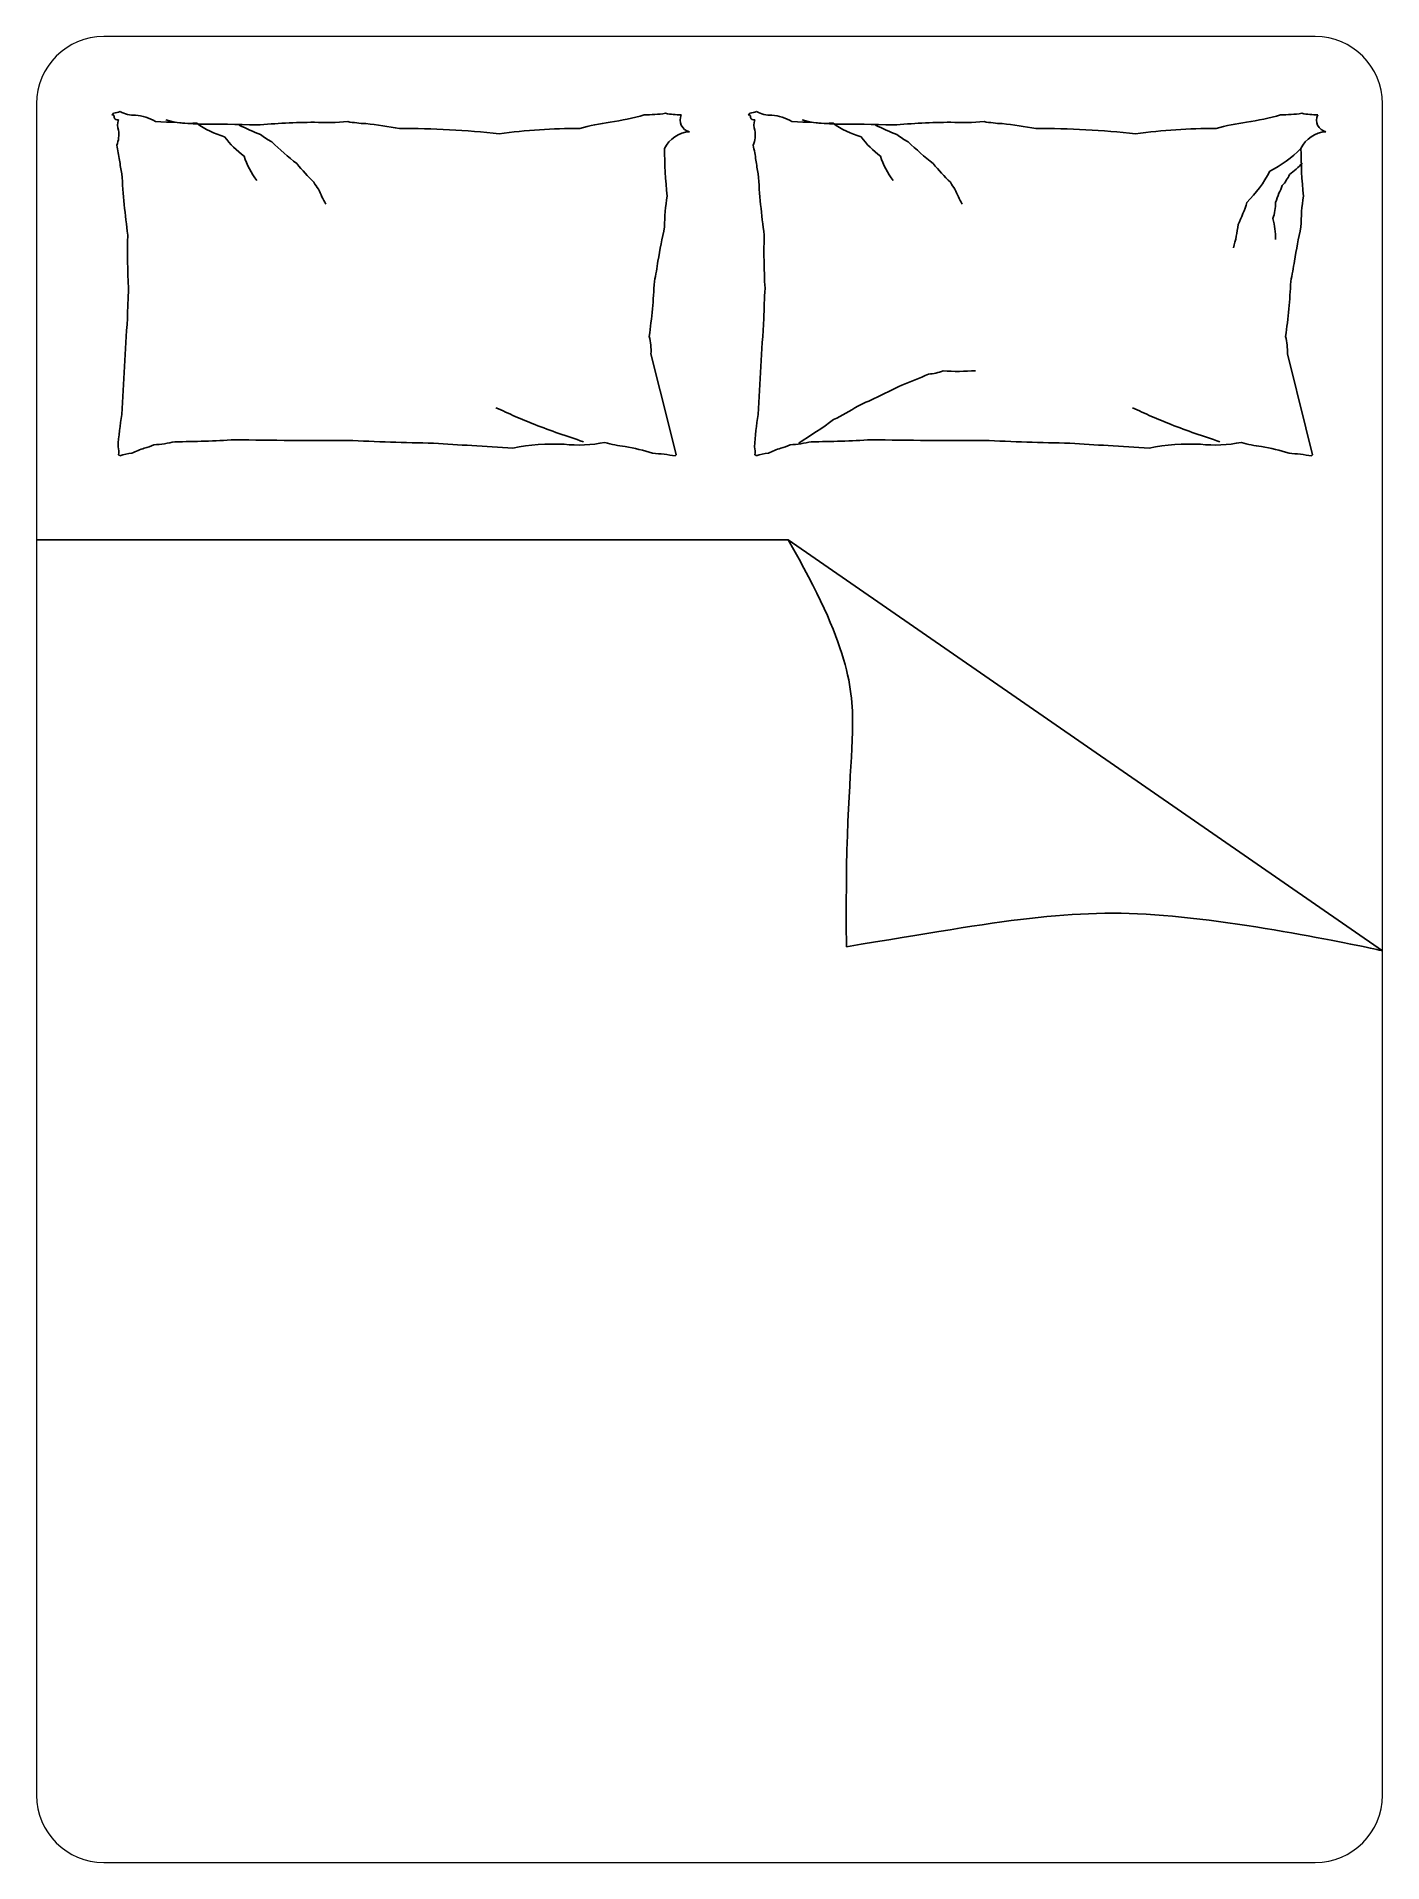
# Model space of a CAD drawing. Header units: metres. Extents: x -129728 to -115728, y 136554 to 155554.
import ezdxf

# ---------------------------------------------------------------- set-up
doc = ezdxf.new("R2010")
doc.units = ezdxf.units.M
doc.header["$LTSCALE"] = 15
doc.layers.get('0').update_dxf_attribs({"true_color": 0x000000})

msp = doc.modelspace()

# ---------------------------------------------------------------- linework, layer by layer
at = {"color": 0, "linetype": 'ByBlock', "lineweight": 5}
for p, q in [((-116428.0324302002, 155554.2819513796), (-129028.032430206, 155554.2819513797)), ((-129728.032430206, 154854.2819513797), (-129728.0324302031, 137254.2819513797)), ((-115728.0324302003, 137254.2819513797), (-115728.0324302002, 154854.2819513796)), ((-129028.032430206, 136554.2819513797), (-116428.0324302002, 136554.2819513796))]:
    msp.add_line(p, q, dxfattribs=at)
at = {"color": 0, "linetype": 'ByBlock', "lineweight": -2}
for p, q in [((-123336.8685485959, 152251.7330323197), (-123144.0750825518, 151481.0784935981)), ((-116717.3140798539, 152251.7330323197), (-116524.5206138128, 151481.0784935981)), ((-123144.0750825518, 151481.0784935981), (-123073.9678688763, 151200.8397612325)), ((-116524.5206138128, 151481.0784935981), (-116454.4134000674, 151200.8397612325)), ((-121908.8603433963, 150315.3449668539), (-115728.0324302017, 146041.3681965082))]:
    msp.add_line(p, q, dxfattribs=at)
at = {"color": 0, "linetype": 'ByBlock', "lineweight": 5}
for centre, radius, start, end in [((-129028.032430206, 154854.2819513797), 700, 90, 180), ((-116428.0324302002, 154854.2819513796), 700, 0, 90), ((-129028.0324302045, 137254.2819513782), 699.9999999985434, 179.9999999998809, 269.9999999998809), ((-116428.0324302003, 137254.2819513796), 699.999999999999, 270.0000000000095, 9.528723730486538e-12)]:
    msp.add_arc(centre, radius, start, end, dxfattribs=at)
at = {"color": 0, "linetype": 'ByBlock', "lineweight": -2, "extrusion": (0, 0, -1)}
for centre, radius, start, end in [((128957.2572682954, 154768.4804421287), 31.91557960012619, 199.5639672611103, 248.2116976667162), ((128940.951337349, 154717.6700069914), 21.63936394161103, 78.10694313399354, 199.5639672914134), ((128944.766587824, 154991.4925097789), 234.3597590305584, 248.2116976974466, 265.6974600965283), ((128720.3736990371, 155005.7382577469), 269.5186754340626, 265.6974601552396, 300.6512548583059), ((126718.0155725331, 157363.1862643487), 2703.890642863708, 265.1981543766514, 272.5385855843095), ((126240.0733138858, 156068.5372758158), 1422.18371393731, 272.5385859627523, 280.1898769341382), ((124178.7919937986, 157476.6056945179), 2844.474908938613, 254.2560164607277, 261.5628063634426), ((123406.9739127139, 156242.7501757781), 1503.905313760747, 261.5628067808611, 270.0000004610869), ((123021.3870041055, 155582.5718109406), 843.7269513630204, 269.9999998096527, 281.2723767005041), ((122911.8427490482, 154684.03575727), 122.4907380078816, 281.2723769270906, 26.58052103863388), ((122337.70279952, 154768.4804422028), 31.91557965645774, 199.5639673662356, 248.2116977718457), ((122321.3968686085, 154717.6700069922), 21.63936394051298, 78.10694313731915, 199.5639672947238), ((122325.2121190486, 154991.4925095613), 234.3597588160487, 248.211697685295, 265.6974600843765), ((122100.8192302951, 155005.7382577469), 269.5186754340626, 265.6974601552396, 300.6512548583059), ((120098.4611037925, 157363.1862643261), 2703.890642841068, 265.1981543766418, 272.5385855843006), ((119620.5188451452, 156068.5372758374), 1422.183713958902, 272.538585962655, 280.1898769340413), ((117559.2375250231, 157476.6056939937), 2844.474908424923, 254.2560164585114, 261.5628063612257), ((116787.4194439719, 156242.7501757782), 1503.905313760823, 261.5628067808609, 270.0000004610869), ((116401.8325353635, 155582.5718109406), 843.7269513630204, 269.9999998096527, 281.2723767005041), ((116292.2882803062, 154684.03575727), 122.4907380078816, 281.2723769270906, 26.58052103863388), ((129177.7159522843, 154535.3432194425), 306.0255148630612, 171.866516937249, 201.420983812995), ((122911.3064053508, 154245.7769275172), 319.071531213468, 26.58052094698082, 85.59979084959481), ((122558.1614835452, 154535.3432194425), 306.0255148630502, 171.8665169372486, 201.420983812996), ((116291.7519365753, 154245.7769275764), 319.0715311570764, 26.58052094017289, 85.59979084278807), ((131138.0367433289, 153941.8589828038), 2296.302613295501, 167.8905419030988, 171.8665173410506), ((124518.4822745884, 153941.8589827618), 2296.302613302952, 167.8905419020692, 171.8665173400208), ((126194.7916664318, 153630.2707363614), 2959.804486306478, 188.0050508670829, 192.1983793799081), ((119575.2371976928, 153630.2707363614), 2959.804486306556, 188.0050508670827, 192.1983793799078), ((129443.793951902, 153290.7480424836), 6148.629297190532, 182.6648817497678, 188.0050509229375), ((122824.239483128, 153290.7480417347), 6148.629297120828, 182.6648817428118, 188.0050509159816), ((1755.930514409527, 144838.751045401), 127265.1802201642, 3.054957896017192, 3.504857674291173), ((-4863.623954364477, 144838.7510365056), 127265.1802206731, 3.054957900015447, 3.504857678289415), ((123968.1568441272, 152281.1160612501), 631.9717354945593, 165.9548073843578, 182.6648829244101), ((117348.6023753517, 152281.116061478), 631.9717354717021, 165.9548074051388, 182.6648829451919), ((125888.0877115007, 151100.7390487912), 2997.690012812445, 3.504857606986403, 9.998357979277328), ((119268.5332427602, 151100.7390488169), 2997.690012809424, 3.504857606498946, 9.998357978789366), ((128701.0108438472, 151681.6025858021), 422.7015689320293, 242.7158835354214, 257.130962739015), ((128592.1187396786, 152664.8389235515), 1361.557994838839, 257.1309620951843, 266.4260271341199), ((128343.2009362147, 162201.4741119526), 10864.12901691941, 266.4260269403433, 269.7134551217276), ((126762.0690073386, 204723.5394318476), 53372.71970206224, 269.713455083792, 270.9703783708512), ((125066.3692964028, 182699.302316668), 31380.35871345225, 270.9703785421195, 272.6096301394894), ((124683.7920209751, 162640.1903061807), 11353.59753090707, 272.6096300439422, 274.6175820150291), ((124088.2425476493, 152665.231819719), 1361.836761801818, 258.4414382436462, 276.4340537609112), ((123481.434053983, 152397.4964590725), 1117.543105621825, 276.4340536946984, 287.3864123738511), ((122081.4563750717, 151681.6025855374), 422.7015686814738, 242.715883523008, 257.1309627266029), ((121972.5642709367, 152664.8389235515), 1361.557994838844, 257.1309620951826, 266.4260271341186), ((121723.6464674727, 162201.4741119526), 10864.12901691941, 266.4260269403433, 269.7134551217276), ((120142.5145385966, 204723.5394318476), 53372.71970206224, 269.713455083792, 270.9703783708512), ((118446.8148276623, 182699.3023165659), 31380.35871335018, 270.9703785421253, 272.6096301394952), ((118064.2375522359, 162640.1903061811), 11353.5975309074, 272.609630043943, 274.6175820150298), ((117468.6880788404, 152665.231819719), 1361.836761801818, 258.4414382436462, 276.4340537609112), ((116861.8795852075, 152397.4964587234), 1117.54310527866, 276.4340536984093, 287.3864123775615)]:
    msp.add_arc(centre, radius, start, end, dxfattribs=at)
at = {"color": 0, "linetype": 'ByBlock', "lineweight": -2}
for centre, radius, start, end in [((-128883.5333401633, 154725.376900668), 39.93318664729698, 201.9903991745736, 281.8930568942925), ((-128739.8048700551, 154633.1422607267), 145.553330643844, 158.5790157564641, 201.9903991055497), ((-128746.2828115132, 154235.8407230608), 503.2570047884613, 59.34874522555575, 84.74081208594036), ((-128744.762421636, 147012.336573842), 7660.696025440164, 84.74081186497502, 88.09211314364651), ((-128130.3466148263, 155576.6340341901), 925.9135457638192, 254.0647579562487, 274.2158775300892), ((-126755.8829466054, 146512.4185398184), 8149.942087774631, 90.57574034793913, 94.80184525852087), ((-123464.4948014715, 152421.5881979458), 2260.91197924111, 97.54685127364901, 105.7439834948674), ((-122263.9788714227, 154725.3769006697), 39.93318664929681, 201.9903991760762, 281.8930568958193), ((-122120.2504013146, 154633.1422607231), 145.5533306438245, 158.5790157549111, 201.9903991039967), ((-122126.7283427712, 154235.8407230608), 503.2570047884613, 59.34874522555575, 84.74081208594036), ((-122125.2079528955, 147012.3365738917), 7660.696025390497, 84.74081186495175, 88.09211314362327), ((-121510.7921460843, 155576.6340341901), 925.9135457638192, 254.0647579562487, 274.2158775300892), ((-120136.3284778299, 146512.4185407255), 8149.942086867893, 90.5757403482385, 94.80184525882025), ((-116844.9403326625, 152421.5881979458), 2260.91197924111, 97.54685127364901, 105.7439834948674), ((-127516.9116927532, 155401.4845034393), 925.9135526948954, 233.9136388544143, 254.0647580801013), ((-127902.4325817229, 140694.9522118061), 13946.53481715626, 88.09211334831038, 90.5757408541823), ((-127023.7235958976, 155057.6965628626), 925.9135478847013, 216.1766450171098, 233.9136386579778), ((-126619.6110806311, 156575.0884399229), 2184.203809431262, 242.7604124186541, 249.1397180335915), ((-126952.3670669561, 155095.7588193671), 716.624821063783, 231.6114339172281, 242.7604127156923), ((-126826.8650920756, 149735.6329914861), 4939.964866626344, 79.81012336511313, 83.9133046716888), ((-125952.9317472146, 144807.1562464883), 9790.522957979094, 83.9133047559566, 89.99999994951872), ((-124077.9693176759, 148225.9549016613), 6371.724301481479, 89.99999950855403, 97.5468508702763), ((-120897.3572240112, 155401.4845034393), 925.9135526948954, 233.9136388544143, 254.0647580801013), ((-121282.8781129489, 140694.952210195), 13946.53481876766, 88.09211334838733, 90.57574085425925), ((-120404.1691271556, 155057.6965628626), 925.9135478847013, 216.1766450171098, 233.9136386579778), ((-120000.056611892, 156575.0884399229), 2184.203809431262, 242.7604124186541, 249.1397180335915), ((-120332.8125982155, 155095.758819382), 716.6248210763725, 231.6114339178768, 242.760412716341), ((-120207.3106233337, 149735.6329914861), 4939.964866626344, 79.81012336511313, 83.9133046716888), ((-119333.3772784741, 144807.1562465156), 9790.522957951725, 83.91330475594809, 89.99999994951028), ((-117458.4148489018, 148225.9549011318), 6371.72430201101, 89.99999950824036, 97.54685086996261), ((-126690.7157051676, 154602.3096116018), 925.9135457120153, 198.4396515794742, 216.1766451304899), ((-124749.7938424263, 157096.4124567913), 3655.387355974082, 226.1884923919723, 231.6114336960879), ((-118604.8511028415, 154391.3068786933), 4590.422199081056, 180, 186.2323646125327), ((-120071.1612364257, 154602.3096116018), 925.9135457120153, 198.4396515794742, 216.1766451304899), ((-118130.2393736508, 157096.4124574981), 3655.38735650723, 226.1884923992622, 231.6114337033777), ((-117497.4452038805, 155313.8393505826), 1306.149802240801, 297.2035926438062, 314.902383777723), ((-111985.2966340995, 154391.3068786933), 4590.422199081056, 180, 186.2323646125327), ((-127030.327061251, 154514.1513650508), 1851.113766730154, 187.6808968506357, 192.1094581747738), ((-120333.1470237014, 154626.5835389941), 8521.829456154323, 183.3687485974887, 187.6808967051702), ((-125387.1298970684, 155554.9814224234), 2101.837864206346, 219.0349358955738, 226.1884922739021), ((-120410.772592509, 154514.1513650508), 1851.113766730154, 187.6808968506357, 192.1094581747738), ((-113713.5925549609, 154626.5835389555), 8521.829456150523, 183.3687485972299, 187.6808967049112), ((-118767.5754282929, 155554.981421888), 2101.837863843129, 219.0349358848105, 226.1884922631394), ((-118059.9662181266, 154753.231865353), 1306.149817427863, 314.9023836490572, 332.601174382837), ((-117137.9618711393, 154328.2069433006), 491.0099773598465, 318.5570935867783, 334.6448829929805), ((-117190.313845611, 154794.1400070813), 838.642539053701, 306.2640676061744, 318.5570939396364), ((-126437.0003217456, 154256.5850859157), 460.2853523303767, 208.3167633567833, 219.0349353625517), ((-125074.6926650122, 154696.8268904943), 1868.404226899238, 203.002769247195, 208.3167638784256), ((-119817.4458530051, 154256.5850859002), 460.2853523217373, 208.3167633551693, 219.0349353609406), ((-118455.1381962732, 154696.8268904943), 1868.404226899238, 203.002769247195, 208.3167638784256), ((-118621.1604027539, 154541.0236825025), 1918.549166973789, 338.185076389313, 341.2201010434917), ((-118079.1056726751, 154527.2637543137), 1410.198160070368, 334.6448832863892, 338.1850765770217), ((-121291.4708230998, 153572.708064455), 1903.802478842576, 170.315634002274, 180.0000003898388), ((-118390.2189171476, 154199.3661851142), 1306.149811604514, 332.6011746352223, 343.4850243267057), ((-117364.1959106382, 153828.0722749348), 524.19557831189, 341.2201011012089, 359.9999999955942), ((-114671.9163543243, 153572.70806485), 1903.802478809107, 170.3156340141642, 180.0000004017299), ((-115148.8369807245, 151833.2451796028), 8232.306393358342, 167.8016206700873, 170.3156335997713), ((-118530.4333343004, 153726.4641521179), 1306.149802864362, 343.4850240277931, 354.3688736461109), ((-117694.3049447678, 153442.7443473688), 854.3046124853879, 0, 14.6851066589448), ((-108529.2825119506, 151833.2451780112), 8232.306393660385, 167.8016206592083, 170.3156335888922), ((-122446.3052670719, 153307.0573955302), 6334.784845875193, 178.3669115173821, 183.3687487603114), ((-115826.7507983313, 153307.0573955635), 6334.784845875763, 178.3669115176838, 183.368748760613), ((-116046.1291917462, 152255.7371645866), 12742.12273633669, 176.9450421080122, 178.3669113586532), ((-109426.5747230042, 152255.7371645866), 12742.12273633669, 176.9450421080122, 178.3669113586532), ((-122398.4224411185, 156350.4066173015), 4728.700792041645, 290.6742810107744, 294.3265277208897), ((-120489.0232357254, 152581.2713592827), 541.089877266695, 274.0827717991393, 290.6742810711957), ((-120140.5346490742, 154609.3082983717), 2539.168614919127, 266.4448009007368, 274.0827718465695), ((-126693.3842403167, 163889.8580240101), 13367.99491571906, 294.326527881957, 296.4984804441366), ((-127696.6665696099, 145368.0953859535), 6894.219703308651, 64.68892616292719, 66.51559171761883), ((-122738.7373223397, 154179.703508218), 2917.972706764604, 296.4984801170664, 302.1349793186429), ((-121077.1121008679, 145368.0953859535), 6894.219703308651, 64.68892616292719, 66.51559171761883), ((-127293.5533221748, 145192.9470420479), 6894.219830132884, 66.51559189489335, 68.34225742018522), ((-126839.3773313479, 145014.4440877755), 6894.219150415674, 68.34225730860919, 70.57201845950783), ((-125417.3406712927, 157082.0784939409), 6800.487178944013, 302.1349796839432, 305.8262851815083), ((-120673.9988534343, 145192.9470421392), 6894.219830048582, 66.51559189460218, 68.34225741989404), ((-120219.8228626088, 145014.4440877755), 6894.219150415674, 68.34225730860919, 70.57201845950783), ((-129052.9712036468, 151232.1620888268), 180.4074148641481, 350.0016418654777, 16.69776581128454), ((-128406.8219493402, 150581.9122230824), 716.1144040564407, 106.2211510892359, 117.2841171763933), ((-125829.565081807, 138202.3286254502), 13111.12729963141, 85.38241766243907, 87.2509349263018), ((-124343.8311099175, 149167.2831738358), 2147.160441662349, 87.25093513610975, 101.5585618637328), ((-126333.4589319362, 144836.0037466302), 6894.219701074846, 70.572018630566, 72.8017793618092), ((-123959.8697844886, 149172.7231292785), 2143.56876350578, 72.61358749315849, 80.51589556252151), ((-122433.4167349048, 151232.1620888268), 180.4074148641481, 350.0016418654777, 16.69776581128454), ((-121787.2674805662, 150581.9122227217), 716.1144043929567, 106.2211510784928, 117.2841171656502), ((-119210.010613033, 138202.3286233085), 13111.12730176891, 85.3824176630404, 87.25093492690307), ((-117724.2766411085, 149167.2831738358), 2147.160441662351, 87.25093513611053, 101.5585618637331), ((-119713.9044631622, 144836.0037448356), 6894.219702778892, 70.5720186352532, 72.80177936649652), ((-117340.3153157466, 149172.7231292785), 2143.56876350578, 72.61358749315849, 80.51589556252151), ((-128873.775380654, 151188.6052979298), 12.32955013647518, 16.69776166388003, 97.1203894267045), ((-128633.8837274834, 150408.1648442441), 816.4868456070936, 97.12039349562926, 106.2211509786673), ((-123499.2650124873, 148697.7529097519), 2527.015433377056, 80.51589575166368, 85.91706007099413), ((-123074.5771529127, 151192.3041731641), 8.557306276538371, 85.9170601438199, 194.0449373013316), ((-122254.2209119135, 151188.6052979315), 12.32955013458677, 16.69776165817993, 97.1203894210673), ((-122014.3292587443, 150408.1648442441), 816.4868456070936, 97.12039349562926, 106.2211509786673), ((-116879.7105437453, 148697.7529097519), 2527.015433377056, 80.51589575166368, 85.91706007099413), ((-116455.0226841372, 151192.3041731398), 8.557306303119763, 85.9170599318643, 194.0449370895003)]:
    msp.add_arc(centre, radius, start, end, dxfattribs=at)
msp.add_open_spline([(-129728.0324302031, 150315.3449668435), (-127121.6417345958, 150315.3449668435), (-124515.2510389885, 150315.3449668435), (-121908.8603433812, 150315.3449668435), (-121275.8072781883, 149214.2847331577), (-121183.7082858299, 148338.9955475778), (-121320.1017498839, 147384.8956816589), (-121302.6413717339, 146083.489602137)], degree=3, knots=[0, 0, 0, 0, 1, 1, 1, 2, 3, 3, 3, 3], dxfattribs=at)
msp.add_open_spline([(-121302.6413717339, 146083.489602137), (-119643.6315050901, 146356.2202225339), (-118327.0230663865, 146618.919292031), (-115728.0324302017, 146041.3681965082), (-115728.0324301869, 146041.3681965602)], degree=3, dxfattribs=at)

doc.saveas('drawing.dxf')
